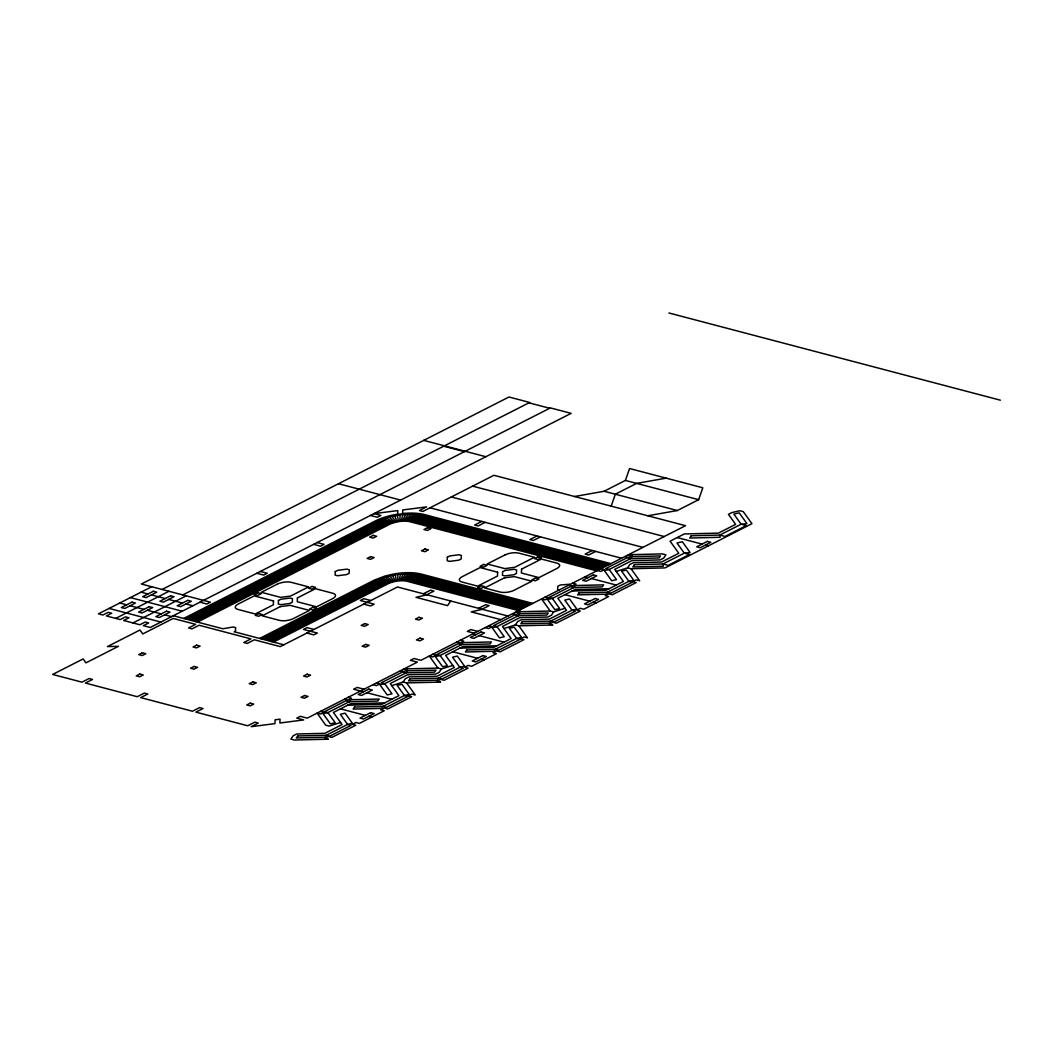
<?xml version="1.0" encoding="UTF-8"?>
<svg xmlns="http://www.w3.org/2000/svg" width="1053" height="1053" viewBox="0 0 1053 1053"><rect width="100%" height="100%" fill="white"/><g stroke="black" fill="none" stroke-linecap="round" stroke-linejoin="round"><path stroke-width="1.5" d="M271.713 641.619L386.188 583.375L397.705 580.071L397.916 574.306L409.762 573.701L419.739 575.017L531.015 604.304M195.753 621.639L387.557 524.065L399.89 520.524L400.101 514.759L412.381 514.127L422.727 515.496L609.16 564.553M401.39 520.366L402.891 514.469M399.113 579.927L400.614 574.03M611.174 506.138L615.334 494.226L636.644 483.38L666.18 478.154M574.556 496.503L604.093 491.264L625.403 480.431L629.562 468.519L702.799 487.789L698.639 499.688L677.329 510.534L647.792 515.773M402.891 520.248L405.668 514.259M400.509 579.821L403.286 573.832M399.89 520.524L404.365 520.169L408.419 514.114M397.705 580.071L401.891 579.742L405.931 573.688M450.697 600.987L447.578 605.646L415.974 597.327L427.07 594.774M391.729 685.635L403.128 682.015L405.326 678.724L408.88 676.908L437.113 676.223L454.317 667.47L445.63 655.374L462.846 646.621L496.937 645.779M452.829 665.378L441.431 668.997L439.219 672.301L435.666 674.104L407.445 674.802L390.229 683.555L398.916 695.651L381.699 704.404L347.608 705.234M503.966 628.549L515.351 624.916L517.563 621.625L521.117 619.822L549.337 619.125L566.553 610.371L557.866 598.275L575.083 589.522L609.174 588.68M565.053 608.292L553.654 611.911L551.456 615.202L547.902 617.019L519.669 617.703L502.465 626.456L511.153 638.552L493.936 647.305L459.845 648.148M627.588 567.83L629.799 564.526L633.353 562.723L661.574 562.026L678.79 553.273L670.103 541.176L684.305 533.95L718.409 533.121L735.613 524.368L728.426 514.351L731.98 512.548L739.825 510.731L743.273 511.64L751.934 523.696L665.048 567.896L631.05 568.738L627.588 567.83L616.189 571.45M405.787 520.182L411.065 514.127M403.22 579.755L408.485 573.701M407.182 520.221L413.632 514.206M404.51 579.795L410.973 573.78M404.365 520.169L408.525 520.314L416.132 514.364M401.891 579.742L405.774 579.874L413.381 573.938M409.762 520.472L418.449 514.667M406.932 580.032L415.606 574.227M410.946 520.682L420.647 515.049M408.037 580.216L417.725 574.596M151.724 586.745L98.442 613.846L102.944 615.031L108.275 612.319L111.723 613.228L106.392 615.939L120.2 619.572L125.531 616.874L128.979 617.782L123.662 620.48L139.865 624.758L145.196 622.047L148.657 622.955L143.326 625.666L150.224 627.483L571.134 413.355L550.416 407.906L182.788 594.919M162.083 589.469L529.698 402.457L508.981 397.007L141.365 584.02L210.416 602.184L206.862 604.001L199.952 602.184M115.698 618.387L168.98 591.286M132.968 622.942L186.249 595.827M183.67 618.453L375.473 520.88A35.039 13.241 -8.9 0 1 395.599 514.496L397.652 514.18M185.394 618.914L377.198 521.34L387.741 517.286L400.101 514.759M197.477 622.086L389.281 524.512A15.018 5.673 -8.9 0 1 410.301 521.814L596.722 570.871M408.525 520.314L412.078 520.919L422.727 515.496M413 521.156L423.648 515.733M414.724 521.617L425.386 516.194M416.448 522.064L427.11 516.654M418.173 522.525L428.834 517.102M419.897 522.972L430.559 517.563M421.634 523.433L432.283 518.01M423.359 523.881L434.007 518.471M425.083 524.341L435.731 518.918M426.807 524.789L437.469 519.379M428.532 525.25L439.193 519.827M430.256 525.697L440.917 520.287M431.98 526.158L442.642 520.735M433.586 526.579L444.248 521.156M435.31 527.026L445.972 521.617M437.048 527.487L447.696 522.064M438.772 527.935L449.42 522.525M440.496 528.395L451.145 522.972M442.221 528.843L452.869 523.433M443.945 529.304L454.606 523.881M445.669 529.751L456.331 524.341M447.393 530.212L458.055 524.789M449.131 530.659L459.779 525.25M450.855 531.12L461.504 525.697M452.579 531.568L463.228 526.158M454.304 532.028L464.965 526.605M456.028 532.476L466.69 527.066M457.752 532.936L468.414 527.514M481.774 521.432L474.666 525.052L478.115 525.96L485.222 522.341M459.477 533.384L470.138 527.974M461.214 533.845L471.862 528.422M462.938 534.292L473.587 528.882M259.63 638.434L374.105 580.203L385.082 575.991L393.572 574.03A33.867 12.794 -8.9 0 1 421.516 574.122L532.792 603.395M464.663 534.753L475.311 529.33M261.355 638.895L375.842 580.651L386.003 576.754L397.916 574.306M466.387 535.2L477.048 529.791M468.111 535.661L478.773 530.238M469.835 536.122L480.497 530.699M471.56 536.569L482.221 531.146M473.297 537.03L483.946 531.607M475.021 537.478L485.67 532.055M476.746 537.938L487.394 532.515M273.438 642.08L387.925 583.836A13.847 5.239 -8.9 0 1 394.112 581.664L395.875 581.309A13.847 5.239 -8.9 0 1 407.314 581.348L518.589 610.622M478.47 538.386L489.132 532.963M480.194 538.846L490.856 533.423M481.919 539.294L492.58 533.871M483.643 539.755L494.305 534.332M485.38 540.202L496.029 534.779M487.105 540.663L497.753 535.24M405.774 579.874L409.077 580.44L419.739 575.017M410.815 580.901L421.463 575.478M488.947 541.15L499.609 535.727M412.539 581.348L423.188 575.925M490.672 541.597L501.333 536.174M414.263 581.809L424.912 576.386M492.409 542.058L503.058 536.635M415.988 582.256L426.649 576.833M494.133 542.506L504.782 537.083M417.712 582.717L428.374 577.294M495.858 542.966L506.506 537.543M419.436 583.165L430.098 577.742M497.582 543.414L508.244 537.991M421.161 583.625L431.822 578.202M499.306 543.874L509.968 538.452M422.898 584.073L433.546 578.65M501.031 544.322L511.692 538.899M424.622 584.533L435.271 579.111M502.755 544.783L513.416 539.36M426.347 584.981L436.995 579.558M504.492 545.23L515.141 539.807M428.071 585.442L438.732 580.019M506.217 545.691L516.865 540.268M429.795 585.889L440.457 580.466M507.941 546.138L518.589 540.716M431.519 586.35L442.181 580.927M509.665 546.599L520.327 541.176M433.244 586.797L443.905 581.374M511.389 547.047L522.051 541.624M434.981 587.258L445.63 581.835M513.114 547.507L523.775 542.084M423.345 593.787L430.453 590.18L433.902 591.088L426.794 594.695M537.004 535.964L529.909 539.584L533.358 540.492L540.465 536.872M436.705 587.706L447.354 582.283M514.838 547.955L525.5 542.532M438.43 588.166L449.078 582.743M516.575 548.416L527.224 542.993M440.154 588.614L450.816 583.191M518.3 548.863L528.948 543.44M441.878 589.075L452.54 583.652M520.024 549.324L530.673 543.901M443.603 589.522L454.264 584.099M521.748 549.771L532.41 544.348M445.327 589.983L455.988 584.56M523.473 550.232L534.134 544.809M447.064 590.43L457.713 585.007M525.197 550.68L535.859 545.257M448.789 590.891L459.437 585.468M526.921 551.14L537.583 545.717M450.513 591.338L461.161 585.916M528.659 551.588L539.307 546.165M452.237 591.799L462.899 586.376M530.383 552.048L541.031 546.625M453.961 592.247L464.623 586.824M532.107 552.496L542.756 547.073M455.686 592.707L466.347 587.284M533.832 552.957L544.493 547.534M457.423 593.155L468.072 587.732M535.556 553.404L546.217 547.981M459.147 593.616L469.796 588.193M537.28 553.865L547.942 548.442M460.872 594.063L471.52 588.64M539.018 554.312L549.666 548.889M462.596 594.524L473.245 589.101M540.742 554.773L551.39 549.35M464.32 594.971L474.982 589.548M542.466 555.221L553.115 549.798M465.926 595.393L476.575 589.97M544.072 555.642L554.72 550.219M467.65 595.853L478.312 590.43M545.796 556.102L556.445 550.68M469.375 596.301L480.036 590.878M547.521 556.55L558.169 551.127M471.099 596.761L481.761 591.338M549.245 557.011L559.906 551.588M472.823 597.209L483.485 591.799M550.969 557.458L561.631 552.035M474.561 597.67L485.209 592.247M552.693 557.919L563.355 552.496M476.285 598.117L486.934 592.707M554.418 558.366L565.079 552.943M478.009 598.578L488.658 593.155M556.155 558.827L566.804 553.404M479.734 599.025L490.395 593.616M557.879 559.275L568.528 553.852M481.458 599.486L492.12 594.063M559.604 559.735L570.252 554.312M483.182 599.934L493.844 594.524M561.328 560.183L571.99 554.76M484.906 600.394L495.568 594.971M563.052 560.644L573.714 555.221M486.644 600.842L497.292 595.432M564.777 561.091L575.438 555.668M488.368 601.302L499.017 595.88M566.501 561.552L577.162 556.129M490.093 601.75L500.741 596.34M568.238 561.999L578.887 556.576M478.589 608.318L485.683 604.712L489.145 605.62L482.037 609.226M592.247 550.495L585.139 554.115L588.588 555.023L595.695 551.403M491.817 602.211L502.478 596.788M569.963 562.46L580.611 557.037M493.541 602.658L504.203 597.248M571.687 562.907L582.335 557.485M495.265 603.119L505.927 597.696M573.411 563.368L584.073 557.945M496.99 603.566L507.651 598.157M575.135 563.816L585.797 558.393M498.727 604.027L509.376 598.604M576.86 564.276L587.521 558.853M500.451 604.475L511.1 599.065M578.584 564.724L589.246 559.301M502.176 604.935L512.824 599.512M580.321 565.185L590.97 559.762M503.9 605.383L514.562 599.973M582.046 565.632L592.694 560.209M505.624 605.844L516.286 600.421M583.77 566.093L594.418 560.67M507.349 606.291L518.01 600.881M585.494 566.54L596.156 561.117M509.073 606.752L519.734 601.329M587.219 567.001L597.88 561.578M510.81 607.199L521.459 601.789M588.943 567.449L599.605 562.026M512.535 607.66L523.183 602.237M590.667 567.909L601.329 562.486M514.259 608.107L524.907 602.698M592.405 568.357L603.053 562.934M515.983 608.568L526.645 603.145M594.129 568.817L604.777 563.394M517.707 609.016L528.369 603.606M595.853 569.265L606.502 563.855M519.432 609.476L530.093 604.053M597.577 569.726L608.239 564.303M340.593 722.476L329.194 726.096L325.732 725.188L317.085 713.131L320.533 714.039L324.087 712.236L320.625 711.328M482.3 609.305L471.217 611.872L500.82 619.651M402.615 513.548L404.655 513.337A35.039 13.241 -8.9 0 1 424.504 514.588L610.937 563.645M572.069 591.049L606.173 590.206L623.376 581.453L614.702 569.37L631.905 560.617L660.139 559.92L663.68 558.116L665.891 554.813L662.442 553.904L628.444 554.734L631.892 555.642L628.338 557.458L624.89 556.55M553.654 611.911L550.206 611.003L516.207 611.832L519.655 612.741L516.102 614.544L512.653 613.636M515.351 624.916L518.813 625.824L552.812 624.995L549.363 624.087L552.904 622.284L556.366 623.192L580.269 611.03L576.82 610.121L580.374 608.305L583.823 609.213L608.687 596.564L605.238 595.656L608.792 593.853L612.241 594.761L636.157 582.599L632.695 581.69L636.249 579.887L639.697 580.795L631.05 568.738M441.431 668.997L437.969 668.089L403.97 668.931L407.419 669.84L403.878 671.643L400.416 670.735M403.128 682.015L406.576 682.923L440.575 682.094L437.127 681.186L440.68 679.382L444.129 680.291L468.045 668.115L464.584 667.207L468.137 665.404L471.586 666.312L496.45 653.663L493.001 652.755L496.555 650.951L500.004 651.86L523.92 639.697L520.472 638.789L524.012 636.973L527.474 637.881L518.813 625.824M384.714 702.877L350.61 703.707L333.406 712.473L342.08 724.556L324.877 733.309L296.643 734.007L293.103 735.81L290.891 739.114L294.34 740.022L328.339 739.193L324.89 738.285L328.444 736.468L331.892 737.376L355.809 725.214L352.36 724.306L355.901 722.503L359.363 723.411L384.227 710.762L380.765 709.854L384.319 708.05L387.767 708.959L411.684 696.783L408.235 695.875L411.789 694.072L415.237 694.98L406.576 682.923M668.918 312.978L1000.35 400.179M528.961 402.825L549.679 408.274M625.403 480.431L698.639 499.688M423.74 440.378L485.881 456.726M443.721 446.196L464.426 451.645M604.093 491.264L677.329 510.534M677.197 537.57L702.048 544.098M705.497 545.006L708.485 545.796M472.6 486.131L664.219 536.543M451.289 496.963L642.896 547.376M338.487 483.735L400.64 500.083M429.979 507.809L621.586 558.222M600.973 568.712L604.422 569.62L600.881 571.424L597.42 570.515M412.078 520.919L598.499 569.963M370.445 515.443L377.356 517.26L380.896 515.457L373.999 513.64L397.784 510.587L397.652 514.43L402.601 513.798L402.746 509.955L426.531 506.901L419.423 510.521L422.885 511.429L493.91 475.285L685.529 525.697L570.608 584.152L560.328 584.994L557.814 586.271L557.695 589.785L558.906 590.114M377.198 521.34L387.557 524.065M376.25 521.827L386.609 524.552M584.994 576.847L587.982 577.623M591.431 578.531L616.281 585.073M374.473 522.722L384.832 525.447M372.696 523.631L383.055 526.355M370.919 524.526L381.278 527.25M369.142 525.434L379.501 528.158M367.365 526.342L377.724 529.067M365.588 527.237L375.947 529.962M363.811 528.145L374.17 530.87M572.556 583.165L576.017 584.073L572.463 585.876L569.015 584.968L420.91 660.31L414 658.494L410.446 660.31L417.357 662.126L307.252 718.133L300.342 716.316L296.788 718.12L303.698 719.936L279.901 722.99L280.045 719.16L275.096 719.791L274.951 723.635L251.167 726.675L258.261 723.069L254.813 722.161L247.705 725.767L195.924 712.144L203.032 708.537L199.57 707.629L192.475 711.236L140.681 697.612L147.789 694.006L144.34 693.098L137.232 696.704L85.451 683.081L92.546 679.461L89.097 678.553L81.989 682.173L52.65 674.446L83.121 658.954L85.925 662.85L118.436 646.318L107.432 646.581L139.944 630.036L142.747 633.945L173.218 618.453L195.661 624.35L188.553 627.97L192.001 628.878L199.109 625.258L250.89 638.881L243.796 642.501L247.244 643.409L254.352 639.79L280.243 646.608L397.455 586.982L507.928 616.044M362.048 529.054L372.393 531.778M360.271 529.949L370.617 532.673M358.494 530.857L368.853 533.581M356.717 531.765L367.076 534.49M355.072 532.594L365.417 535.319M353.295 533.502L363.64 536.227M351.518 534.411L361.877 537.135M349.741 535.306L360.1 538.03M347.964 536.214L358.323 538.939M346.187 537.109L356.546 539.847M564.974 594.669L589.812 601.197M593.26 602.105L596.261 602.895M344.41 538.017L354.769 540.742M342.633 538.925L352.992 541.65M340.856 539.82L351.215 542.545M339.079 540.729L349.438 543.453M337.302 541.637L347.661 544.362M545.099 597.13L548.547 598.038L544.993 599.855L541.545 598.946L550.206 611.003M335.525 542.532L345.884 545.257M333.748 543.44L344.107 546.165M331.985 544.348L342.33 547.073M330.208 545.243L340.553 547.968M317.164 542.545L324.074 544.362L320.52 546.178L313.61 544.362M328.431 546.152L338.79 548.876M326.654 547.06L337.013 549.784M324.877 547.955L335.236 550.68M323.1 548.863L333.459 551.588M321.323 549.758L331.682 552.483M319.546 550.666L329.905 553.391M317.769 551.575L328.128 554.299M315.992 552.47L326.351 555.194M314.215 553.378L324.574 556.102M312.438 554.286L322.797 557.011M409.077 580.44L520.366 609.713M310.661 555.181L321.02 557.906M308.884 556.089L319.243 558.814M307.121 556.998L317.466 559.722M305.344 557.893L315.703 560.617M303.567 558.801L313.926 561.525M301.79 559.696L312.149 562.42M300.013 560.604L310.372 563.329M375.842 580.651L386.188 583.375M298.104 561.578L308.463 564.303M374.065 581.559L384.424 584.283M296.327 562.473L306.686 565.198M372.288 582.467L382.647 585.192M294.55 563.381L304.909 566.106M370.511 583.362L380.87 586.087M292.773 564.29L303.132 567.014M368.734 584.27L379.093 586.995M291.01 565.185L301.355 567.909M366.957 585.165L377.316 587.89M289.233 566.093L299.578 568.817M365.18 586.073L375.539 588.798M287.456 566.988L297.815 569.726M363.403 586.982L373.762 589.706M285.679 567.896L296.038 570.621M361.627 587.877L371.985 590.601M283.902 568.804L294.261 571.529M359.85 588.785L370.208 591.51M282.125 569.699L292.484 572.424M358.073 589.693L368.432 592.418M280.348 570.608L290.707 573.332M356.296 590.588L366.655 593.313M488.737 625.798L492.199 626.719L488.645 628.523L485.196 627.614M278.571 571.516L288.93 574.24M354.519 591.496L364.878 594.221M276.794 572.411L287.153 575.135M352.755 592.405L363.101 595.129M275.017 573.319L285.376 576.044M350.978 593.3L361.324 596.024M273.24 574.227L283.599 576.952M349.201 594.208L359.56 596.933M260.341 571.463L267.238 573.28L263.684 575.083L256.787 573.266M370.814 600.526L363.904 598.709L360.363 600.513L374.17 604.159L370.617 605.962L363.706 604.146M271.463 575.122L281.822 577.847M347.424 595.103L357.783 597.828M269.686 576.03L280.045 578.755M345.647 596.011L356.006 598.736M477.733 631.405L470.836 629.589L467.282 631.392L474.192 633.208M267.923 576.939L278.268 579.663M343.87 596.919L354.229 599.644M266.146 577.834L276.491 580.558M342.093 597.814L352.452 600.539M264.369 578.742L274.728 581.467M340.316 598.723L350.675 601.447M472.758 633.932L475.745 634.722M479.207 635.63L504.045 642.172M262.592 579.637L272.951 582.362M338.539 599.631L348.898 602.355M260.815 580.545L271.174 583.27M336.763 600.526L347.121 603.251M259.038 581.453L269.397 584.178M334.986 601.434L345.345 604.159M257.261 582.348L267.62 585.073M333.209 602.342L343.568 605.067M255.484 583.257L265.843 585.981M331.432 603.237L341.791 605.962M253.707 584.165L264.066 586.89M329.668 604.146L340.014 606.87M251.93 585.06L262.289 587.785M327.891 605.041L338.237 607.778M460.332 640.263L463.781 641.172L460.227 642.975L456.778 642.067M250.153 585.968L260.512 588.693M326.114 605.949L336.473 608.673M248.376 586.876L258.735 589.601M324.337 606.857L334.696 609.582M246.599 587.771L256.958 590.496M322.56 607.752L332.919 610.477M244.822 588.68L255.181 591.404M320.783 608.66L331.142 611.385M243.059 589.575L253.404 592.312M319.006 609.569L329.365 612.293M241.4 590.417L251.759 593.142M317.361 610.398L327.72 613.122M239.623 591.325L249.982 594.05M315.584 611.306L325.943 614.031M237.846 592.22L248.205 594.945M313.807 612.214L324.166 614.939M236.083 593.129L246.428 595.853M312.03 613.109L322.389 615.834M234.306 594.037L244.665 596.761M310.253 614.017L320.612 616.742M452.737 651.754L477.575 658.296M481.037 659.204L484.025 659.994M232.529 594.932L242.888 597.656M308.476 614.926L318.835 617.65M230.752 595.84L241.111 598.565M306.699 615.821L317.058 618.545M228.975 596.748L239.334 599.473M304.922 616.729L315.281 619.454M227.198 597.643L237.557 600.368M303.146 617.637L313.504 620.362M225.421 598.552L235.78 601.276M301.369 618.532L311.727 621.257M432.862 654.229L436.311 655.137L432.77 656.94L429.308 656.032L437.969 668.089M223.644 599.46L234.003 602.184M299.592 619.44L309.951 622.165M221.867 600.355L232.226 603.079M297.828 620.335L308.174 623.06M220.09 601.263L230.449 603.988M296.051 621.244L306.41 623.968M218.313 602.158L228.672 604.896M294.274 622.152L304.633 624.877M216.536 603.066L226.895 605.791M292.497 623.047L302.856 625.772M313.978 629.444L307.081 627.627L303.527 629.431L317.335 633.064L313.781 634.867L306.884 633.05M214.759 603.974L225.118 606.699M290.72 623.955L301.079 626.68M212.996 604.87L223.341 607.594M288.943 624.863L299.302 627.588M211.219 605.778L221.564 608.502M287.166 625.758L297.525 628.483M209.442 606.686L219.801 609.411M285.389 626.667L295.748 629.391M207.665 607.581L218.024 610.306M283.612 627.575L293.971 630.299M205.888 608.489L216.247 611.214M281.835 628.47L292.194 631.195M141.063 592.168L147.973 593.984M151.421 594.892L165.229 598.525M168.677 599.433L182.498 603.066M185.947 603.974L192.857 605.791M204.111 609.397L214.47 612.122M280.059 629.378L290.417 632.103M202.334 610.292L212.693 613.017M278.282 630.273L288.64 632.998M200.557 611.201L210.916 613.925M276.505 631.181L286.864 633.906M198.78 612.109L209.139 614.834M274.741 632.09L285.087 634.814M197.003 613.004L207.362 615.729M272.964 632.985L283.31 635.709M195.226 613.912L205.585 616.637M271.187 633.893L281.546 636.617M130.414 597.591L182.195 611.214M193.449 614.807L203.808 617.532M269.41 634.801L279.769 637.526M191.672 615.715L202.031 618.44M267.633 635.696L277.992 638.421M189.909 616.624L200.254 619.348M265.856 636.604L276.215 639.329M188.132 617.519L198.477 620.243M264.079 637.513L274.438 640.237M186.355 618.427L196.714 621.152M262.302 638.408L272.661 641.132M173.311 615.729L222.867 628.773L233.187 626.969L235.622 627.614L235.49 631.116L234.24 631.761L283.797 644.805M119.752 603.014L126.663 604.83M130.111 605.738L143.919 609.371M147.367 610.279L161.188 613.912M164.637 614.82L171.534 616.637M109.104 608.437L160.885 622.06M376.513 682.897L379.962 683.805L376.408 685.621L372.959 684.713M364.075 689.228L357.178 687.412L353.624 689.215L363.522 691.821M366.971 692.729L391.808 699.258M348.095 697.349L351.544 698.257L347.99 700.074L344.542 699.166M340.501 708.853L365.352 715.395M368.8 716.303L371.788 717.08M379.343 520.353L388.715 523.525M377.895 579.703L387.267 582.888M381.581 519.405L389.913 523.025M380.067 578.781L388.399 582.401M383.937 518.497L391.189 522.538M382.331 577.913L389.584 581.954M386.477 517.694L392.558 522.104M384.779 577.136L390.86 581.546M389.084 516.944L393.954 521.696M387.293 576.425L392.164 581.177M391.755 516.26L395.388 521.327M389.873 575.754L393.506 580.822M394.506 515.694L396.876 521.024M392.532 575.214L394.901 580.545M397.297 515.193L398.376 520.748M395.217 574.727L396.283 580.295M273.504 600.973L273.359 604.804L255.287 614.004L238.031 609.45A10.003 3.778 -8.9 0 1 238.228 604.027L254.207 595.893L273.504 600.973M278.44 600.5L278.321 604.014L280.756 604.646L289.812 603.487L292.326 602.211L292.458 598.696L290.009 598.065L280.954 599.223L278.44 600.5M297.407 597.907L297.275 601.737L316.558 606.818L332.537 598.683A10.003 3.778 -8.9 0 0 332.735 593.247L315.479 588.706L297.407 597.907M335.275 571.582L335.144 575.096L337.592 575.741L346.648 574.583L349.148 573.306L349.28 569.791L346.845 569.146L337.789 570.305L335.275 571.582M447.341 557.208L447.209 560.722L449.657 561.367L458.713 560.196L461.227 558.919L461.346 555.418L458.911 554.773L449.855 555.931L447.341 557.208M497.635 572.213L497.49 576.057L477.654 586.152L462.122 582.059A10.003 3.778 -8.9 0 1 462.32 576.623L480.076 567.593L497.635 572.213M502.584 571.74L502.452 575.254L504.9 575.899L513.956 574.727L516.457 573.451L516.589 569.949L514.154 569.304L505.098 570.463L502.584 571.74M521.551 569.146L521.406 572.99L538.965 577.61L556.721 568.567A10.003 3.778 -8.9 0 0 556.919 563.144L541.387 559.051L521.551 569.146M297.683 735.968L296.327 737.982L324.929 737.284L326.272 735.27L347.582 724.425L352.386 723.319L345.108 713.171L340.303 714.289L347.582 724.425L351.044 725.333L329.734 736.179L326.272 735.27L297.683 735.968M350.557 699.745L349.214 701.759L327.891 712.605L323.1 713.71L330.379 723.859L335.183 722.74L327.891 712.605L324.442 711.696L345.753 700.85L349.214 701.759L377.803 701.061L379.159 699.047L350.557 699.745M354.519 707.05L353.163 709.077L381.752 708.379L383.108 706.352L404.418 695.52L409.222 694.401L401.943 684.266L397.139 685.371L404.418 695.52L407.866 696.428L386.556 707.261L383.108 706.352L354.519 707.05M407.393 670.827L406.037 672.854L384.727 683.687L379.922 684.805L387.214 694.941L392.006 693.835L384.727 683.687L381.278 682.778L402.588 671.946L406.037 672.854L434.639 672.143L435.981 670.129L407.393 670.827M409.92 678.869L408.564 680.896L437.166 680.185L438.509 678.171L459.819 667.326L464.623 666.22L457.344 656.072L452.54 657.19L459.819 667.326L463.281 668.234L441.957 679.08L438.509 678.171L409.92 678.869M462.793 642.646L461.438 644.66L440.128 655.506L435.323 656.611L442.615 666.76L447.42 665.654L440.128 655.506L436.679 654.597L457.989 643.752L461.438 644.66L490.04 643.962L491.382 641.948L462.793 642.646M466.742 649.964L465.4 651.978L493.989 651.28L495.344 649.253L516.654 638.421L521.459 637.302L514.167 627.167L509.362 628.272L516.654 638.421L520.103 639.329L498.793 650.162L495.344 649.253L466.742 649.964M519.616 613.741L518.273 615.755L496.963 626.601L492.159 627.706L499.438 637.842L504.242 636.736L496.963 626.601L493.515 625.693L514.825 614.847L518.273 615.755L546.862 615.057L548.218 613.03L519.616 613.741M522.143 621.77L520.801 623.797L549.39 623.1L550.745 621.073L572.055 610.24L576.86 609.121L569.568 598.986L564.777 600.092L572.055 610.24L575.504 611.148L554.194 621.981L550.745 621.073L522.143 621.77M575.03 585.547L573.674 587.574L552.364 598.407L547.56 599.526L554.839 609.661L559.643 608.555L552.364 598.407L548.916 597.499L570.226 586.666L573.674 587.574L602.263 586.863L603.619 584.849L575.03 585.547M578.979 592.865L577.623 594.879L606.225 594.182L607.568 592.168L628.891 581.322L633.682 580.216L626.403 570.068L621.599 571.187L628.891 581.322L632.34 582.23L611.03 593.076L607.568 592.168L578.979 592.865M631.853 556.642L630.51 558.656L609.2 569.502L604.396 570.608L611.675 580.756L616.479 579.637L609.2 569.502L605.738 568.594L627.048 557.748L630.51 558.656L659.099 557.958L660.455 555.945L631.853 556.642M634.38 564.684L632.866 566.935L663.311 566.198L662.982 563.974L684.292 553.141L690.123 552.549L682.37 541.755L677 542.993L684.292 553.141L689.465 554.497L668.155 565.343L662.982 563.974L634.38 564.684M691.216 535.766L689.702 538.03L720.147 537.28L719.804 535.069L741.115 524.223L746.959 523.644L739.206 512.85L733.836 514.088L741.115 524.223L746.301 525.592L724.99 536.438L719.804 535.069L691.216 535.766M131.98 602.119L121.332 607.542L124.78 608.45L135.442 603.027L131.98 602.119M153.304 591.273L142.642 596.696L146.091 597.604L156.752 592.181L153.304 591.273M149.25 606.66L138.588 612.083L142.05 612.991L152.698 607.568L149.25 606.66M170.56 595.814L159.898 601.237L163.36 602.145L174.008 596.722L170.56 595.814M166.506 611.201L155.857 616.624L159.306 617.532L169.967 612.109L166.506 611.201M187.816 600.355L177.167 605.778L180.616 606.686L191.277 601.263L187.816 600.355M257.814 592.734L254.26 594.537L257.709 595.445L261.262 593.642L257.814 592.734M142.326 652.807L138.772 654.624L142.234 655.532L145.775 653.716L142.326 652.807M277.294 584.152L261.315 592.286L280.598 597.354L290.51 596.09L308.568 586.89L291.312 582.348A10.003 3.778 -8.9 0 0 277.294 584.152M373.196 535.358L369.656 537.175L373.104 538.083L376.658 536.267L373.196 535.358M139.812 674.078L136.258 675.881L139.707 676.789L143.261 674.986L139.812 674.078M196.635 645.173L193.081 646.976L196.542 647.885L200.083 646.081L196.635 645.173M258.788 613.544L255.247 615.36L258.696 616.268L262.25 614.452L258.788 613.544M312.07 586.442L308.516 588.245L311.978 589.167L315.531 587.35L312.07 586.442M370.682 556.629L367.128 558.432L370.577 559.34L374.131 557.537L370.682 556.629M427.505 527.724L423.964 529.527L427.413 530.436L430.967 528.632L427.505 527.724M280.256 606.62L262.197 615.821L279.453 620.362A10.003 3.778 -8.9 0 0 293.471 618.559L309.45 610.424L290.167 605.357L280.256 606.62M194.107 666.444L190.567 668.247L194.015 669.155L197.569 667.352L194.107 666.444M424.991 548.982L421.437 550.798L424.885 551.706L428.439 549.89L424.991 548.982M313.057 607.265L309.503 609.068L312.952 609.977L316.505 608.173L313.057 607.265M364.733 623.6L361.192 625.416L364.641 626.324L368.195 624.508L364.733 623.6M252.799 681.883L249.258 683.687L252.707 684.595L256.261 682.792L252.799 681.883M483.682 564.434L480.129 566.238L483.577 567.146L487.131 565.343L483.682 564.434M504.94 554.944L487.184 563.974L504.742 568.594L514.641 567.33L534.49 557.234L518.945 553.154A10.003 3.778 -8.9 0 0 504.94 554.944M250.285 703.154L246.731 704.957L250.18 705.865L253.734 704.062L250.285 703.154M307.107 674.236L303.567 676.039L307.015 676.947L310.569 675.144L307.107 674.236M365.72 644.423L362.166 646.226L365.615 647.134L369.169 645.331L365.72 644.423M419.002 617.321L415.448 619.125L418.897 620.033L422.45 618.229L419.002 617.321M481.155 585.692L477.601 587.508L481.063 588.416L484.604 586.6L481.155 585.692M537.991 556.787L534.437 558.59L537.886 559.498L541.439 557.695L537.991 556.787M504.4 577.873L484.564 587.969L500.096 592.049A10.003 3.778 -8.9 0 0 514.101 590.259L531.857 581.217L514.298 576.596L504.4 577.873M304.593 695.506L301.04 697.31L304.488 698.218L308.042 696.415L304.593 695.506M535.464 578.058L531.91 579.861L535.358 580.769L538.912 578.966L535.464 578.058M419.976 638.131L416.422 639.948L419.884 640.856L423.424 639.039L419.976 638.131M368.84 689.11L358.191 694.532L361.64 695.441L372.301 690.018L368.84 689.11M481.076 632.011L470.415 637.434L473.876 638.342L484.525 632.919L481.076 632.011M593.313 574.912L582.651 580.335L586.113 581.243L596.761 575.82L593.313 574.912M370.682 712.684L360.021 718.107L363.469 719.015L374.131 713.592L370.682 712.684M482.906 655.585L472.257 661.008L475.706 661.916L486.368 656.493L482.906 655.585M595.142 598.486L584.481 603.909L587.943 604.817L598.591 599.394L595.142 598.486M707.379 541.4L696.717 546.81L700.166 547.718L710.828 542.308L707.379 541.4"/></g></svg>
